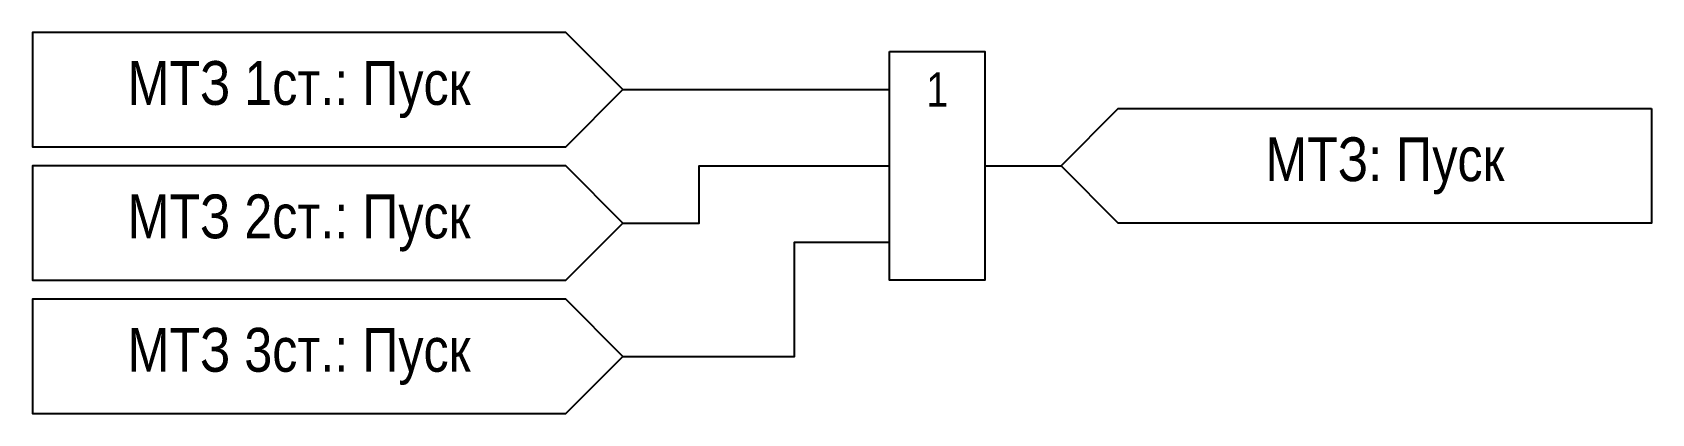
# Model space of a CAD drawing. Header units: millimetres. Extents: x -60 to 2976, y -423 to 657.
# Drawn here: x 2084.5 to 2169.5, y 582.5 to 602.5 of the extents above; entities that cross this region are included whole.
import ezdxf

# ---------------------------------------------------------------- set-up
doc = ezdxf.new("R2010")
doc.units = ezdxf.units.MM
doc.layers.add('TEXT', color=7, linetype='Continuous', lineweight=25)
doc.styles.add('2.5_Gost_RD', font='ARIALN.TTF', dxfattribs={"height": 2.5})

msp = doc.modelspace()

# ---------------------------------------------------------------- linework, layer by layer
at = {"ltscale": 100}
for points in [[(2115.5, 599.5), (2112.5, 602.5), (2084.5, 602.5), (2084.5, 596.5), (2112.5, 596.5), (2115.5, 599.5)], [(2115.5, 599.5), (2129.5, 599.5)], [(2115.5, 592.5), (2112.5, 595.5), (2084.5, 595.5), (2084.5, 589.5), (2112.5, 589.5), (2115.5, 592.5)], [(2115.5, 592.5), (2119.5, 592.5), (2119.5, 595.5), (2129.5, 595.5)], [(2134.5, 595.5), (2138.5, 595.5)], [(2115.5, 585.5), (2124.5, 585.5), (2124.5, 591.5), (2129.5, 591.5)], [(2115.5, 585.5), (2112.5, 588.5), (2084.5, 588.5), (2084.5, 582.5), (2112.5, 582.5), (2115.5, 585.5)]]:
    msp.add_lwpolyline(points, dxfattribs=at)
for points in [[(2129.5, 601.5), (2134.5, 601.5), (2134.5, 589.5), (2129.5, 589.5)], [(2169.5, 598.5), (2169.5, 592.5), (2141.5, 592.5), (2138.5, 595.5), (2141.5, 598.5)]]:
    msp.add_lwpolyline(points, close=True, dxfattribs=at)

# ---------------------------------------------------------------- texts
at = {"ltscale": 100, "attachment_point": 5, "style": '2.5_Gost_RD'}
for s, insert, char_height, width in [('1', (2132, 599.5), 1.8, 5), ('\\pxsm0.7;МТЗ: Пуск', (2155.5, 595.5), 2.3, 28)]:
    msp.add_mtext(s, dxfattribs=dict(at, insert=insert, char_height=char_height, width=width))
at = {"layer": 'TEXT', "ltscale": 100, "char_height": 2.3, "width": 28.000006, "attachment_point": 5, "style": '2.5_Gost_RD'}
for s, insert in [('\\pxsm0.7;МТЗ 1ст.: Пуск', (2098.5, 599.5)), ('\\pxsm0.7;МТЗ 2ст.: Пуск', (2098.5, 592.5)), ('\\pxsm0.7;МТЗ 3ст.: Пуск', (2098.5, 585.5))]:
    msp.add_mtext(s, dxfattribs=dict(at, insert=insert))

doc.saveas('drawing.dxf')
